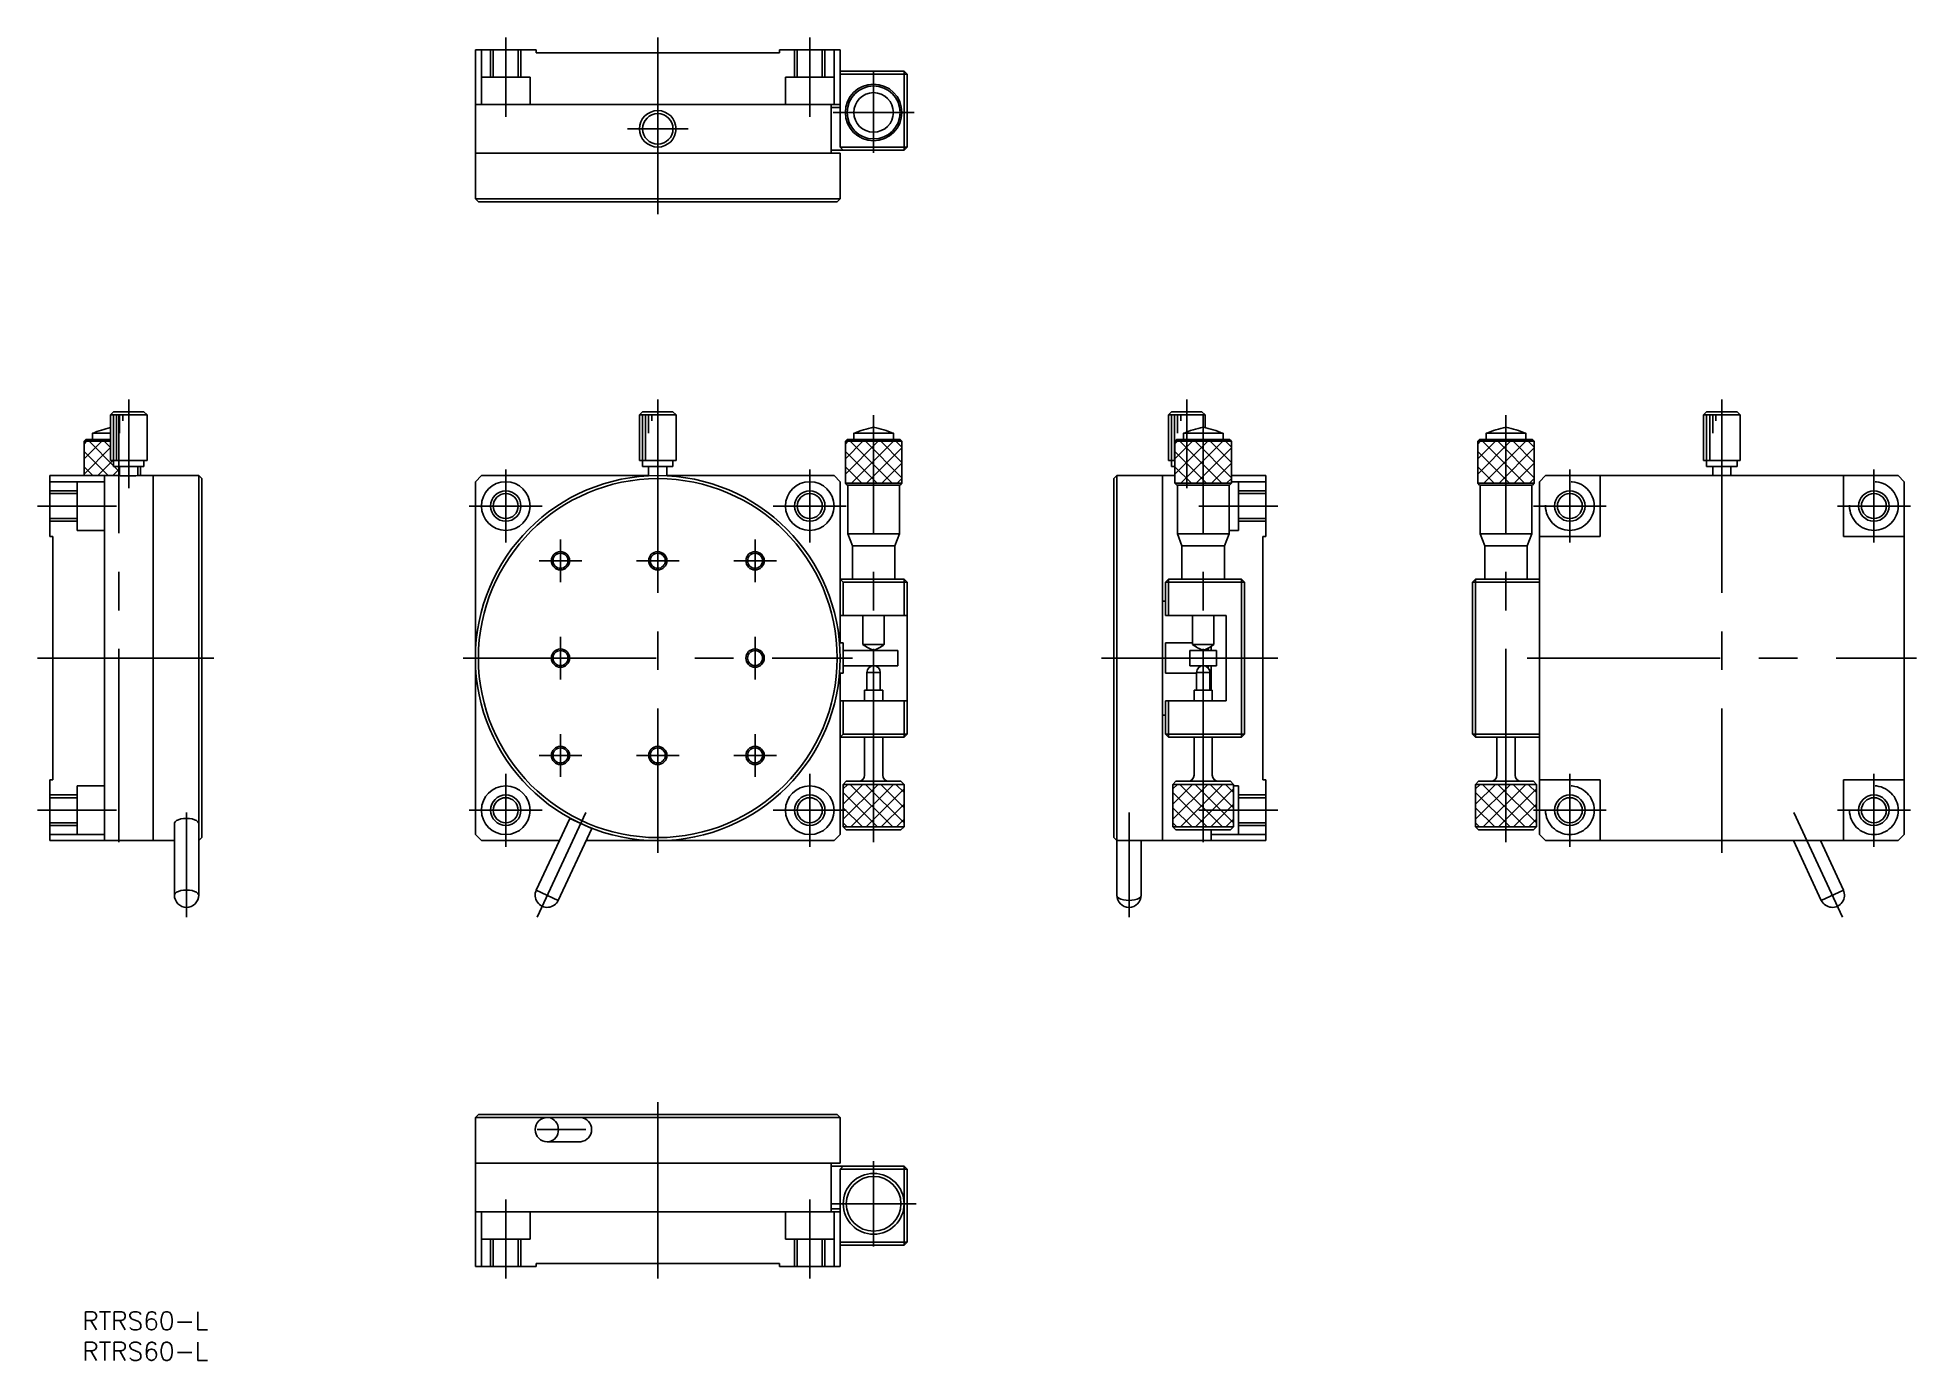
# Model space of a CAD drawing. Extents: x -102 to 207, y -115 to 102.
import ezdxf

# ---------------------------------------------------------------- set-up
doc = ezdxf.new("R2010")
doc.units = 0
doc.linetypes.add('CENTER', pattern=[50.8, 31.75, -6.35, 6.35, -6.35])
doc.linetypes.add('DASHED', pattern=[19.05, 12.7, -6.35])
doc.layers.get('0').update_dxf_attribs({"linetype": 'CONTINUOUS'})
doc.layers.add('CENTER', color=1, linetype='CENTER')
doc.styles.get("Standard").update_dxf_attribs({"font": 'txt.shx', "height": 3, "bigfont": 'bigfont.shx'})

msp = doc.modelspace()

# ---------------------------------------------------------------- linework, layer by layer
at = {"color": 7, "linetype": 'CONTINUOUS'}
for p, q in [((-20, 100), (-30, 100)), ((-30, 100), (-30, 75.5)), ((-29, 100), (-29, 91)), ((-20, 99.5), (-20, 100)), ((-20, 99.5), (20, 99.5)), ((30, 100), (20, 100)), ((20, 99.5), (20, 100)), ((29, 91), (29, 100)), ((30, 100), (30, 84)), ((30, 96.5), (40.5, 96.5)), ((41, 96), (30, 96)), ((40.5, 83.5), (40.5, 96.5)), ((41, 96), (40.5, 96.5)), ((41, 96), (41, 84)), ((30, 91), (-30, 91)), ((28.5, 83), (28.5, 91)), ((30, 90.5), (28.5, 90.5)), ((40.5, 83.5), (28.5, 83.5)), ((30.5, 83.5), (30, 84)), ((30, 84), (41, 84)), ((40.5, 83.5), (41, 84)), ((-30, 83), (30, 83)), ((30, 75.5), (30, 83)), ((-30, 75.5), (30, 75.5)), ((-30, 75.5), (-29.5, 75)), ((29.5, 75), (-29.5, 75)), ((29.5, 75), (30, 75.5)), ((-89.5, 40.5), (-90, 40)), ((-89.5, 40.5), (-84.5, 40.5)), ((-84, 40), (-84.5, 40.5)), ((-2.5, 40.5), (-3, 40)), ((-2.5, 40.5), (2.5, 40.5)), ((3, 40), (2.5, 40.5)), ((84.5, 40.5), (84, 40)), ((84.5, 40.5), (89.5, 40.5)), ((90, 40), (89.5, 40.5)), ((172.5, 40.5), (172, 40)), ((172.5, 40.5), (177.5, 40.5)), ((178, 40), (177.5, 40.5)), ((-84, 40), (-90, 40)), ((-90, 40), (-90, 32.5)), ((-89.5, 40), (-89.5, 32.5)), ((-89, 40), (-89, 32.5)), ((-88.5, 40), (-88.5, 37)), ((-88, 40), (-88, 39)), ((-84, 32.5), (-84, 40)), ((3, 40), (-3, 40)), ((-3, 40), (-3, 32.5)), ((-2.5, 40), (-2.5, 32.5)), ((-2, 40), (-2, 32.5)), ((-1.5, 40), (-1.5, 37)), ((-1, 40), (-1, 39)), ((3, 32.5), (3, 40)), ((90, 40), (84, 40)), ((84, 40), (84, 32.5)), ((84.5, 40), (84.5, 32.5)), ((85, 40), (85, 32.5)), ((85.5, 40), (85.5, 37)), ((86, 40), (86, 39)), ((90, 37.89), (90, 40)), ((178, 40), (172, 40)), ((172, 40), (172, 32.5)), ((172.5, 40), (172.5, 32.5)), ((173, 40), (173, 32.5)), ((173.5, 40), (173.5, 37)), ((174, 40), (174, 39)), ((178, 32.5), (178, 40)), ((-94.05, 35.95), (-94.35, 35.65)), ((-93.95, 35.65), (-94.35, 35.25)), ((-91.45, 35.65), (-94.35, 32.75)), ((-90, 35.65), (-94.35, 35.65)), ((-94.35, 35.65), (-94.35, 30)), ((-90, 34.6), (-94.35, 30.25)), ((-90, 35.95), (-94.05, 35.95)), ((-89.5, 31.61), (-93.54, 35.65)), ((-90, 36.95), (-92.95, 36.95)), ((-92.95, 36.95), (-92.95, 35.95)), ((-90, 34.61), (-91.04, 35.65)), ((31.15, 35.95), (30.85, 35.65)), ((31.25, 35.65), (30.85, 35.25)), ((33.75, 35.65), (30.85, 32.75)), ((36.25, 35.65), (30.85, 30.25)), ((40.15, 35.65), (30.85, 35.65)), ((30.85, 35.65), (30.85, 28.75)), ((39.85, 35.95), (31.15, 35.95)), ((38.56, 28.75), (31.66, 35.65)), ((38.75, 35.65), (31.85, 28.75)), ((38.75, 36.95), (32.24, 36.95)), ((32.24, 36.95), (32.24, 35.95)), ((40.15, 29.66), (34.16, 35.65)), ((40.15, 34.55), (34.35, 28.75)), ((40.15, 32.16), (36.66, 35.65)), ((38.75, 35.95), (38.75, 36.95)), ((40.15, 34.66), (39.16, 35.65)), ((40.15, 35.65), (39.85, 35.95)), ((40.15, 28.75), (40.15, 35.65)), ((85.35, 35.95), (85.05, 35.65)), ((85.45, 35.65), (85.05, 35.25)), ((87.95, 35.65), (85.05, 32.75)), ((90.45, 35.65), (85.05, 30.25)), ((94.35, 35.65), (85.05, 35.65)), ((85.05, 35.65), (85.05, 28.75)), ((94.05, 35.95), (85.35, 35.95)), ((92.76, 28.75), (85.86, 35.65)), ((92.95, 35.65), (86.05, 28.75)), ((92.96, 36.95), (86.44, 36.95)), ((86.44, 36.95), (86.44, 35.95)), ((94.35, 29.66), (88.36, 35.65)), ((94.35, 34.55), (88.55, 28.75)), ((94.35, 32.16), (90.86, 35.65)), ((92.96, 35.95), (92.96, 36.95)), ((94.35, 34.66), (93.36, 35.65)), ((94.35, 35.65), (94.05, 35.95)), ((94.35, 28.75), (94.35, 35.65)), ((135.15, 35.95), (134.85, 35.65)), ((135.25, 35.65), (134.85, 35.25)), ((137.75, 35.65), (134.85, 32.75)), ((140.25, 35.65), (134.85, 30.25)), ((144.15, 35.65), (134.85, 35.65)), ((134.85, 35.65), (134.85, 28.75)), ((143.85, 35.95), (135.15, 35.95)), ((142.56, 28.75), (135.66, 35.65)), ((142.75, 35.65), (135.85, 28.75)), ((142.76, 36.95), (136.25, 36.95)), ((136.25, 36.95), (136.25, 35.95)), ((144.15, 29.66), (138.16, 35.65)), ((144.15, 34.55), (138.35, 28.75)), ((144.15, 32.16), (140.66, 35.65)), ((142.76, 35.95), (142.76, 36.95)), ((144.15, 34.66), (143.16, 35.65)), ((144.15, 35.65), (143.85, 35.95)), ((144.15, 28.75), (144.15, 35.65)), ((-90.39, 30), (-94.35, 33.96)), ((-92.89, 30), (-94.35, 31.46)), ((-89.6, 32.5), (-92.1, 30)), ((-90, 32.5), (-84, 32.5)), ((-88.5, 31.1), (-89.6, 30)), ((-89.5, 32.5), (-89.5, 31.5)), ((-89.5, 31.5), (-84.5, 31.5)), ((-88.5, 30.61), (-89.39, 31.5)), ((-88.5, 31.5), (-88.5, 30)), ((-85.5, 30), (-85.5, 31.5)), ((-85.05, 30), (-85.05, 31.5)), ((-84.5, 31.5), (-84.5, 32.5)), ((-3, 32.5), (3, 32.5)), ((-2.5, 32.5), (-2.5, 31.5)), ((-2.5, 31.5), (2.5, 31.5)), ((-1.5, 31.5), (-1.5, 29.96)), ((1.5, 29.96), (1.5, 31.5)), ((2.5, 31.5), (2.5, 32.5)), ((36.06, 28.75), (30.85, 33.96)), ((33.56, 28.75), (30.85, 31.46)), ((40.15, 32.05), (36.85, 28.75)), ((84, 32.5), (85.05, 32.5)), ((84.5, 32.5), (84.5, 31.5)), ((84.5, 31.5), (85.05, 31.5)), ((90.26, 28.75), (85.05, 33.96)), ((87.76, 28.75), (85.05, 31.46)), ((94.35, 32.05), (91.05, 28.75)), ((140.06, 28.75), (134.85, 33.96)), ((137.56, 28.75), (134.85, 31.46)), ((144.15, 32.05), (140.85, 28.75)), ((172, 32.5), (178, 32.5)), ((172.5, 32.5), (172.5, 31.5)), ((172.5, 31.5), (177.5, 31.5)), ((173.5, 31.5), (173.5, 30)), ((176.5, 30), (176.5, 31.5)), ((177.5, 31.5), (177.5, 32.5)), ((-100, 30), (-100, 20)), ((-88.5, 30), (-100, 30)), ((-91, 29), (-100, 29)), ((-91, 30), (-91, -30)), ((-85.39, 30), (-85.5, 30.11)), ((-75.5, 30), (-85.5, 30)), ((-83, -30), (-83, 30)), ((-75.5, -38.97), (-75.5, 30)), ((-75, 29.5), (-75.5, 30)), ((-75, 29.5), (-75, -29.5)), ((-29, 30), (-30, 29)), ((-30, 29), (-30, -29)), ((-1.5, 30), (-29, 30)), ((29, 30), (1.5, 30)), ((30, 29), (29, 30)), ((30, 2.5), (30, 29)), ((40.15, 28.75), (30.85, 28.75)), ((30.85, 28.75), (31.15, 28.45)), ((39.85, 28.45), (31.15, 28.45)), ((31.25, 28.45), (31.25, 20.45)), ((40.15, 29.55), (39.35, 28.75)), ((39.75, 20.45), (39.75, 28.45)), ((39.85, 28.45), (40.15, 28.75)), ((75.5, 30), (75, 29.5)), ((75, -29.5), (75, 29.5)), ((75.5, 30), (75.5, -38.97)), ((85.05, 30), (75.5, 30)), ((83, -30), (83, 30)), ((94.35, 28.75), (85.05, 28.75)), ((85.05, 28.75), (85.35, 28.45)), ((94.05, 28.45), (85.35, 28.45)), ((85.45, 28.45), (85.45, 20.45)), ((94.35, 29.55), (93.55, 28.75)), ((93.95, 20.45), (93.95, 28.45)), ((94.05, 28.45), (94.35, 28.75)), ((94.35, 30), (100, 30)), ((100, 29), (94.35, 29)), ((100, 20), (100, 30)), ((144.15, 28.75), (134.85, 28.75)), ((134.85, 28.75), (135.15, 28.45)), ((143.85, 28.45), (135.15, 28.45)), ((135.25, 28.45), (135.25, 20.45)), ((144.15, 29.55), (143.35, 28.75)), ((143.75, 20.45), (143.75, 28.45)), ((143.85, 28.45), (144.15, 28.75)), ((146, 30), (145, 29)), ((145, -29), (145, 29)), ((146, 30), (204, 30)), ((155, 30), (155, 20)), ((195, 20), (195, 30)), ((205, 29), (204, 30)), ((205, 29), (205, -29)), ((-99.5, 20), (-100, 20)), ((-99.5, -20), (-99.5, 20)), ((39.75, 20.45), (31.25, 20.45)), ((31.25, 20.45), (32, 18.45)), ((39, 18.45), (39.75, 20.45)), ((93.95, 20.45), (85.45, 20.45)), ((85.45, 20.45), (86.2, 18.45)), ((93.2, 18.45), (93.95, 20.45)), ((99.5, 20), (100, 20)), ((99.5, 20), (99.5, -20)), ((143.75, 20.45), (135.25, 20.45)), ((135.25, 20.45), (136, 18.45)), ((143, 18.45), (143.75, 20.45)), ((155, 20), (145, 20)), ((205, 20), (195, 20)), ((39, 18.45), (32, 18.45)), ((32, 18.45), (32, 13)), ((39, 13), (39, 18.45)), ((93.2, 18.45), (86.2, 18.45)), ((86.2, 18.45), (86.2, 13)), ((93.2, 13), (93.2, 18.45)), ((143, 18.45), (136, 18.45)), ((136, 18.45), (136, 13)), ((143, 13), (143, 18.45)), ((30, 13), (40.5, 13)), ((30.5, 12.5), (30, 13)), ((41, 12.5), (30.5, 12.5)), ((30.5, 12.5), (30.5, 7)), ((41, 12.5), (40.5, 13)), ((40.5, 7), (40.5, 13)), ((41, 12.5), (41, -12.5)), ((83.5, 12.5), (84, 13)), ((83.5, 7), (83.5, 12.5)), ((96.5, 12.5), (83.5, 12.5)), ((84, 13), (84, 7)), ((84, 13), (96, 13)), ((96, -13), (96, 13)), ((96.5, 12.5), (96, 13)), ((96.5, 12.5), (96.5, -12.5)), ((134, 12.5), (134.5, 13)), ((134, -12.5), (134, 12.5)), ((145, 12.5), (134, 12.5)), ((134.5, 13), (134.5, -13)), ((134.5, 13), (145, 13)), ((83, 9.37), (83.5, 9.37)), ((41, 7), (30, 7)), ((33.75, 7), (33.75, 2.25)), ((37.25, 2.25), (37.25, 7)), ((83.5, 7), (93.5, 7)), ((87.95, 7), (87.95, 2.25)), ((91.45, 2.25), (91.45, 7)), ((93.5, 7), (93.5, -7)), ((30.5, 2.5), (29.9, 2.5)), ((30.5, 2.5), (30.5, -2.5)), ((39.5, 1.25), (30.5, 1.25)), ((37.25, 2.25), (33.75, 2.25)), ((39.5, 1.25), (39.5, -1.25)), ((87.95, 2.5), (83.5, 2.5)), ((83.5, 2.5), (83.5, -2.5)), ((91.9, 1.25), (87.5, 1.25)), ((87.5, 1.25), (87.5, -1.25)), ((91.45, 2.25), (87.95, 2.25)), ((90.5, 1.25), (90.5, 1.63)), ((91, 1.25), (91, 1.93)), ((91.9, -1.25), (91.9, 1.25)), ((30.5, -2.5), (29.9, -2.5)), ((30, -29), (30, -2.5)), ((39.5, -1.25), (30.5, -1.25)), ((34.4, -2.35), (36.6, -2.35)), ((34.4, -2.35), (34.4, -5.25)), ((36.6, -5.25), (36.6, -2.35)), ((83.5, -2.5), (88.6, -2.5)), ((87.5, -1.25), (91.9, -1.25)), ((88.6, -2.35), (90.8, -2.35)), ((88.6, -2.35), (88.6, -5.25)), ((90.5, -1.6), (90.5, -1.25)), ((90.8, -5.25), (90.8, -2.35)), ((91, -5.25), (91, -1.25)), ((34, -5.25), (37, -5.25)), ((34, -5.25), (34, -7)), ((37, -7), (37, -5.25)), ((88.2, -5.25), (91.2, -5.25)), ((88.2, -5.25), (88.2, -7)), ((91.2, -7), (91.2, -5.25)), ((30, -7), (41, -7)), ((30.5, -7), (30.5, -12.5)), ((40.5, -13), (40.5, -7)), ((83.5, -12.5), (83.5, -7)), ((93.5, -7), (83.5, -7)), ((84, -7), (84, -13)), ((83, -9.37), (83.5, -9.37)), ((30.5, -12.5), (30, -13)), ((40.5, -13), (30, -13)), ((30.5, -12.5), (41, -12.5)), ((34, -13), (34, -19.25)), ((37, -19.25), (37, -13)), ((41, -12.5), (40.5, -13)), ((83.5, -12.5), (84, -13)), ((83.5, -12.5), (96.5, -12.5)), ((96, -13), (84, -13)), ((88.2, -13), (88.2, -19.25)), ((91.2, -19.25), (91.2, -13)), ((96, -13), (96.5, -12.5)), ((134, -12.5), (134.5, -13)), ((134, -12.5), (145, -12.5)), ((145, -13), (134.5, -13)), ((138, -13), (138, -19.25)), ((141, -19.25), (141, -13)), ((-100, -20), (-100, -30)), ((-99.5, -20), (-100, -20)), ((31, -20.25), (30.5, -20.75)), ((31.25, -20.75), (30.5, -21.5)), ((33.75, -20.75), (30.5, -24)), ((36.25, -20.75), (30.5, -26.5)), ((40.5, -20.75), (30.5, -20.75)), ((30.5, -20.75), (30.5, -27.75)), ((31, -20.25), (40, -20.25)), ((38.66, -27.75), (31.66, -20.75)), ((38.75, -20.75), (31.75, -27.75)), ((40.5, -27.09), (34.16, -20.75)), ((40.5, -21.5), (34.25, -27.75)), ((40.5, -24.59), (36.66, -20.75)), ((40.5, -22.09), (39.16, -20.75)), ((40.5, -20.75), (40, -20.25)), ((40.5, -27.75), (40.5, -20.75)), ((85.2, -20.25), (84.7, -20.75)), ((85.45, -20.75), (84.7, -21.5)), ((87.95, -20.75), (84.7, -24)), ((90.45, -20.75), (84.7, -26.5)), ((94.7, -20.75), (84.7, -20.75)), ((84.7, -20.75), (84.7, -27.75)), ((85.2, -20.25), (94.2, -20.25)), ((92.86, -27.75), (85.86, -20.75)), ((92.95, -20.75), (85.95, -27.75)), ((94.7, -27.09), (88.36, -20.75)), ((94.7, -21.5), (88.45, -27.75)), ((94.7, -24.59), (90.86, -20.75)), ((94.7, -22.09), (93.36, -20.75)), ((94.7, -20.75), (94.2, -20.25)), ((94.7, -27.75), (94.7, -20.75)), ((99.5, -20), (100, -20)), ((100, -30), (100, -20)), ((135, -20.25), (134.5, -20.75)), ((135.25, -20.75), (134.5, -21.5)), ((137.75, -20.75), (134.5, -24)), ((140.25, -20.75), (134.5, -26.5)), ((144.5, -20.75), (134.5, -20.75)), ((134.5, -20.75), (134.5, -27.75)), ((135, -20.25), (144, -20.25)), ((142.66, -27.75), (135.66, -20.75)), ((142.75, -20.75), (135.75, -27.75)), ((144.5, -27.09), (138.16, -20.75)), ((144.5, -21.5), (138.25, -27.75)), ((144.5, -24.59), (140.66, -20.75)), ((144.5, -22.09), (143.16, -20.75)), ((144.5, -20.75), (144, -20.25)), ((144.5, -27.75), (144.5, -20.75)), ((145, -20), (155, -20)), ((155, -20), (155, -30)), ((195, -20), (205, -20)), ((195, -30), (195, -20)), ((36.16, -27.75), (30.5, -22.09)), ((33.66, -27.75), (30.5, -24.59)), ((40.5, -24), (36.75, -27.75)), ((90.36, -27.75), (84.7, -22.09)), ((87.86, -27.75), (84.7, -24.59)), ((94.7, -24), (90.95, -27.75)), ((140.16, -27.75), (134.5, -22.09)), ((137.66, -27.75), (134.5, -24.59)), ((144.5, -24), (140.75, -27.75)), ((-79.5, -27.19), (-79.5, -38.97)), ((-14.49, -26.34), (-19.99, -38.13)), ((-10.87, -28.03), (-14.49, -26.34)), ((31.16, -27.75), (30.5, -27.09)), ((30.5, -27.75), (40.5, -27.75)), ((30.5, -27.75), (31, -28.25)), ((40.5, -26.5), (39.25, -27.75)), ((40, -28.25), (40.5, -27.75)), ((85.36, -27.75), (84.7, -27.09)), ((84.7, -27.75), (94.7, -27.75)), ((84.7, -27.75), (85.2, -28.25)), ((94.7, -26.5), (93.45, -27.75)), ((94.2, -28.25), (94.7, -27.75)), ((135.16, -27.75), (134.5, -27.09)), ((134.5, -27.75), (144.5, -27.75)), ((134.5, -27.75), (135, -28.25)), ((144.5, -26.5), (143.25, -27.75)), ((144, -28.25), (144.5, -27.75)), ((-100, -29), (-91, -29)), ((-100, -30), (-88.48, -30)), ((-85.5, -30), (-79.5, -30)), ((-75.5, -30), (-75, -29.5)), ((-30, -29), (-29, -30)), ((-29, -30), (-16.2, -30)), ((-16.36, -39.82), (-10.87, -28.03)), ((-11.78, -30), (29, -30)), ((29, -30), (30, -29)), ((40, -28.25), (31, -28.25)), ((75, -29.5), (75.5, -30)), ((75.5, -30), (85.5, -30)), ((79.5, -38.97), (79.5, -30)), ((94.2, -28.25), (85.2, -28.25)), ((88.48, -30), (100, -30)), ((91, -30), (91, -28.25)), ((91, -29), (100, -29)), ((144, -28.25), (135, -28.25)), ((145, -29), (146, -30)), ((204, -30), (146, -30)), ((186.78, -30), (191.36, -39.82)), ((194.99, -38.13), (191.2, -30)), ((204, -30), (205, -29)), ((-19.99, -38.13), (-16.36, -39.82)), ((191.36, -39.82), (194.99, -38.13)), ((-29.5, -75), (-30, -75.5)), ((-30, -100), (-30, -75.5)), ((30, -75.5), (-30, -75.5)), ((-29.5, -75), (29.5, -75)), ((30, -75.5), (29.5, -75)), ((30, -83), (30, -75.5)), ((-18.17, -79.5), (-12.68, -79.5)), ((30, -83), (-30, -83)), ((28.5, -83), (28.5, -91)), ((28.5, -83.5), (40.5, -83.5)), ((30.5, -83.5), (30, -84)), ((41, -84), (30, -84)), ((30, -84), (30, -100)), ((41, -84), (40.5, -83.5)), ((40.5, -96.5), (40.5, -83.5)), ((41, -84), (41, -96)), ((-30, -91), (30, -91)), ((-29, -91), (-29, -100)), ((30, -90.5), (28.5, -90.5)), ((29, -100), (29, -91)), ((30, -96), (41, -96)), ((40.5, -96.5), (30, -96.5)), ((41, -96), (40.5, -96.5)), ((-30, -100), (-20, -100)), ((-20, -99.5), (-20, -100)), ((20, -99.5), (-20, -99.5)), ((20, -99.5), (20, -100)), ((20, -100), (30, -100))]:
    msp.add_line(p, q, dxfattribs=at)
at = {"color": 3, "linetype": 'DASHED'}
for p, q in [((-27.5, 95.5), (-27.5, 100)), ((-27.05, 95.5), (-27.05, 100)), ((-22.95, 95.5), (-22.95, 100)), ((-22.5, 95.5), (-22.5, 100)), ((22.5, 95.5), (22.5, 100)), ((22.95, 95.5), (22.95, 100)), ((27.05, 95.5), (27.05, 100)), ((27.5, 95.5), (27.5, 100)), ((-29, 95.5), (-21, 95.5)), ((-21, 91), (-21, 95.5)), ((29, 95.5), (21, 95.5)), ((21, 91), (21, 95.5)), ((-95.5, 29), (-95.5, 21)), ((95.5, 29), (95.5, 21)), ((-95.5, 27.5), (-100, 27.5)), ((-95.5, 27.05), (-100, 27.05)), ((95.5, 27.5), (100, 27.5)), ((95.5, 27.05), (100, 27.05)), ((-95.5, 22.95), (-100, 22.95)), ((-95.5, 22.5), (-100, 22.5)), ((95.5, 22.95), (100, 22.95)), ((95.5, 22.5), (100, 22.5)), ((-91, 21), (-95.5, 21)), ((93.95, 21), (95.5, 21)), ((-91, -21), (-95.5, -21)), ((-95.5, -29), (-95.5, -21)), ((94.7, -21), (95.5, -21)), ((95.5, -29), (95.5, -21)), ((-95.5, -22.5), (-100, -22.5)), ((-95.5, -22.95), (-100, -22.95)), ((95.5, -22.5), (100, -22.5)), ((95.5, -22.95), (100, -22.95)), ((-95.5, -27.05), (-100, -27.05)), ((-95.5, -27.5), (-100, -27.5)), ((95.5, -27.05), (100, -27.05)), ((95.5, -27.5), (100, -27.5)), ((-21, -91), (-21, -95.5)), ((21, -91), (21, -95.5)), ((-29, -95.5), (-21, -95.5)), ((-27.5, -95.5), (-27.5, -100)), ((-27.05, -95.5), (-27.05, -100)), ((-22.95, -95.5), (-22.95, -100)), ((-22.5, -95.5), (-22.5, -100)), ((29, -95.5), (21, -95.5)), ((22.5, -95.5), (22.5, -100)), ((22.95, -95.5), (22.95, -100)), ((27.05, -95.5), (27.05, -100)), ((27.5, -95.5), (27.5, -100))]:
    msp.add_line(p, q, dxfattribs=at)
at = {"color": 7, "linetype": 'CONTINUOUS', "flags": 128}
for points in [[(-85.5, 30), (-85.58, 30), (-85.83, 29.99), (-86.2, 29.97), (-86.67, 29.96), (-87.17, 29.96), (-87.66, 29.97), (-88.06, 29.98), (-88.35, 29.99), (-88.49, 30), (-88.48, 30)], [(-77.5, -26.34), (-77.98, -26.37), (-78.43, -26.44), (-78.83, -26.56), (-79.15, -26.71), (-79.37, -26.89), (-79.49, -27.09), (-79.5, -27.19)], [(-75.5, -27.19), (-75.51, -27.09), (-75.63, -26.89), (-75.85, -26.71), (-76.17, -26.56), (-76.57, -26.44), (-77.02, -26.37), (-77.5, -26.34)], [(85.5, -30), (85.58, -30), (85.83, -29.99), (86.2, -29.97), (86.67, -29.96), (87.17, -29.96), (87.66, -29.97), (88.06, -29.98), (88.35, -29.99), (88.49, -30), (88.48, -30)], [(-79.5, -38.97), (-79.49, -38.87), (-79.37, -38.67), (-79.15, -38.49), (-78.83, -38.34), (-78.43, -38.22), (-77.98, -38.15), (-77.5, -38.13), (-77.02, -38.15), (-76.57, -38.22), (-76.17, -38.34), (-75.85, -38.49), (-75.63, -38.67), (-75.51, -38.87), (-75.5, -38.97)], [(75.5, -38.97), (75.51, -39.07), (75.63, -39.27), (75.85, -39.45), (76.17, -39.6), (76.57, -39.72), (77.02, -39.79), (77.5, -39.82)], [(77.5, -39.82), (77.98, -39.79), (78.43, -39.72), (78.83, -39.6), (79.15, -39.45), (79.37, -39.27), (79.49, -39.07), (79.5, -38.97)]]:
    msp.add_lwpolyline(points, dxfattribs=at)
at = {"color": 7, "linetype": 'CONTINUOUS'}
for centre, radius in [((35.5, 89.7), 4.65), ((35.5, 89.7), 4.35), ((35.5, 89.7), 3.25), ((0, 87), 3), ((0, 87), 2.5), ((0, 0), 30), ((0, 0), 29.5), ((-25, 25), 4), ((25, 25), 4), ((-25, 25), 2.05), ((25, 25), 2.05), ((150, 25), 2.05), ((200, 25), 2.05), ((-16, 16), 1.23), ((0, 16), 1.23), ((16, 16), 1.23), ((-16, 0), 1.23), ((16, 0), 1.23), ((-16, -16), 1.23), ((0, -16), 1.23), ((16, -16), 1.23), ((-25, -25), 4), ((25, -25), 4), ((-25, -25), 2.05), ((25, -25), 2.05), ((150, -25), 2.05), ((200, -25), 2.05), ((35.5, -89.7), 5), ((35.5, -89.7), 4.5)]:
    msp.add_circle(centre, radius, dxfattribs=at)
at = {"color": 3, "linetype": 'DASHED'}
for centre in [(150, 25), (200, 25), (150, -25), (200, -25)]:
    msp.add_circle(centre, 4, dxfattribs=at)
at = {"color": 3, "linetype": 'CONTINUOUS'}
for centre, radius in [((-25, 25), 2.5), ((25, 25), 2.5), ((150, 25), 2.5), ((200, 25), 2.5), ((-16, 16), 1.5), ((0, 16), 1.5), ((16, 16), 1.5), ((-16, 0), 1.5), ((16, 0), 1.5), ((-16, -16), 1.5), ((0, -16), 1.5), ((16, -16), 1.5), ((-25, -25), 2.5), ((25, -25), 2.5), ((150, -25), 2.5), ((200, -25), 2.5)]:
    msp.add_circle(centre, radius, dxfattribs=at)
at = {"color": 7, "linetype": 'CONTINUOUS'}
for centre, radius, start, end in [((-86.95, 23.2), 15, 101.7286, 113.5954), ((38.25, 23.2), 15, 100.5606, 113.5954), ((32.75, 23.2), 15, 66.4046, 79.4394), ((92.45, 23.2), 15, 100.5606, 113.5954), ((86.95, 23.2), 15, 66.4046, 79.4394), ((142.25, 23.2), 15, 100.5606, 113.5954), ((136.75, 23.2), 15, 66.4046, 79.4394), ((38.56, 8.64), 8, 233.0182, 247.4921), ((32.44, 8.64), 8, 292.5079, 306.9818), ((92.76, 8.64), 8, 233.0182, 247.4921), ((86.64, 8.64), 8, 292.5079, 306.9818), ((35.5, -2.35), 1.1, 0, 180), ((89.7, -2.35), 1.1, 0, 180), ((33, -19.25), 1, 270, 0), ((38, -19.25), 1, 180, 270), ((87.2, -19.25), 1, 270, 0), ((92.2, -19.25), 1, 180, 270), ((137, -19.25), 1, 270, 0), ((142, -19.25), 1, 180, 270), ((-87, -59.96), 30, 87.1343, 92.8308), ((-77.5, -38.97), 2, 180, 0), ((-18.17, -38.97), 2, 155, 335), ((77.5, -38.97), 2, 180, 0), ((193.17, -38.97), 2, 205, 25), ((-18.17, -77.5), 2, 90, 270), ((-18.3, -77.41), 1.94, 357.4351, 81.0155), ((-12.9, -77.5), 2.01, 276.3554, 83.6446), ((-18.24, -77.64), 1.89, 279.1825, 4.1362)]:
    msp.add_arc(centre, radius, start, end, dxfattribs=at)
at = {"layer": 'CENTER', "color": 1, "linetype": 'CENTER'}
for p, q in [((-25, 102), (-25, 89)), ((0, 73), (0, 102)), ((25, 102), (25, 89)), ((35.5, 83.05), (35.5, 96.35)), ((28.85, 89.7), (42.15, 89.7)), ((-5, 87), (5, 87)), ((-87, 42.5), (-87, 27.96)), ((0, 42.5), (0, -32)), ((87, 42.5), (87, 27.96)), ((175, 42.5), (175, -32)), ((-88.61, -30.25), (-88.61, 39.95)), ((35.5, -30.25), (35.5, 39.95)), ((89.7, -30.25), (89.7, 39.95)), ((139.5, -30.25), (139.5, 39.95)), ((-25, 19), (-25, 31)), ((25, 19), (25, 31)), ((150, 19), (150, 31)), ((200, 19), (200, 31)), ((-102, 25), (-89, 25)), ((-31, 25), (-19, 25)), ((19, 25), (31, 25)), ((102, 25), (89, 25)), ((144, 25), (156, 25)), ((194, 25), (206, 25)), ((-16, 19.5), (-16, 12.5)), ((16, 19.5), (16, 12.5)), ((-19.5, 16), (-12.5, 16)), ((-3.5, 16), (3.5, 16)), ((12.5, 16), (19.5, 16)), ((-16, 3.5), (-16, -3.5)), ((16, 3.5), (16, -3.5)), ((-73, 0), (-102, 0)), ((-32, 0), (32, 0)), ((73, 0), (102, 0)), ((143, 0), (207, 0)), ((-16, -12.5), (-16, -19.5)), ((16, -12.5), (16, -19.5)), ((-19.5, -16), (-12.5, -16)), ((-3.5, -16), (3.5, -16)), ((12.5, -16), (19.5, -16)), ((-25, -31), (-25, -19)), ((25, -31), (25, -19)), ((150, -31), (150, -19)), ((200, -31), (200, -19)), ((-102, -25), (-89, -25)), ((-77.5, -25.38), (-77.5, -42.6)), ((-31, -25), (-19, -25)), ((-11.83, -25.38), (-19.86, -42.6)), ((19, -25), (31, -25)), ((77.5, -42.6), (77.5, -25.38)), ((102, -25), (89, -25)), ((144, -25), (156, -25)), ((186.83, -25.38), (194.86, -42.6)), ((194, -25), (206, -25)), ((0, -102), (0, -73)), ((-19.86, -77.5), (-11.83, -77.5)), ((35.5, -96.7), (35.5, -82.7)), ((-25, -102), (-25, -89)), ((25, -102), (25, -89)), ((28.5, -89.7), (42.5, -89.7))]:
    msp.add_line(p, q, dxfattribs=at)

# ---------------------------------------------------------------- texts
at = {"color": 7, "linetype": 'CONTINUOUS'}
for p in [(-94.65, -110.44), (-94.65, -115.44)]:
    msp.add_text('RTRS60-L', height=3, dxfattribs=at).set_placement(p)

doc.saveas('drawing.dxf')
